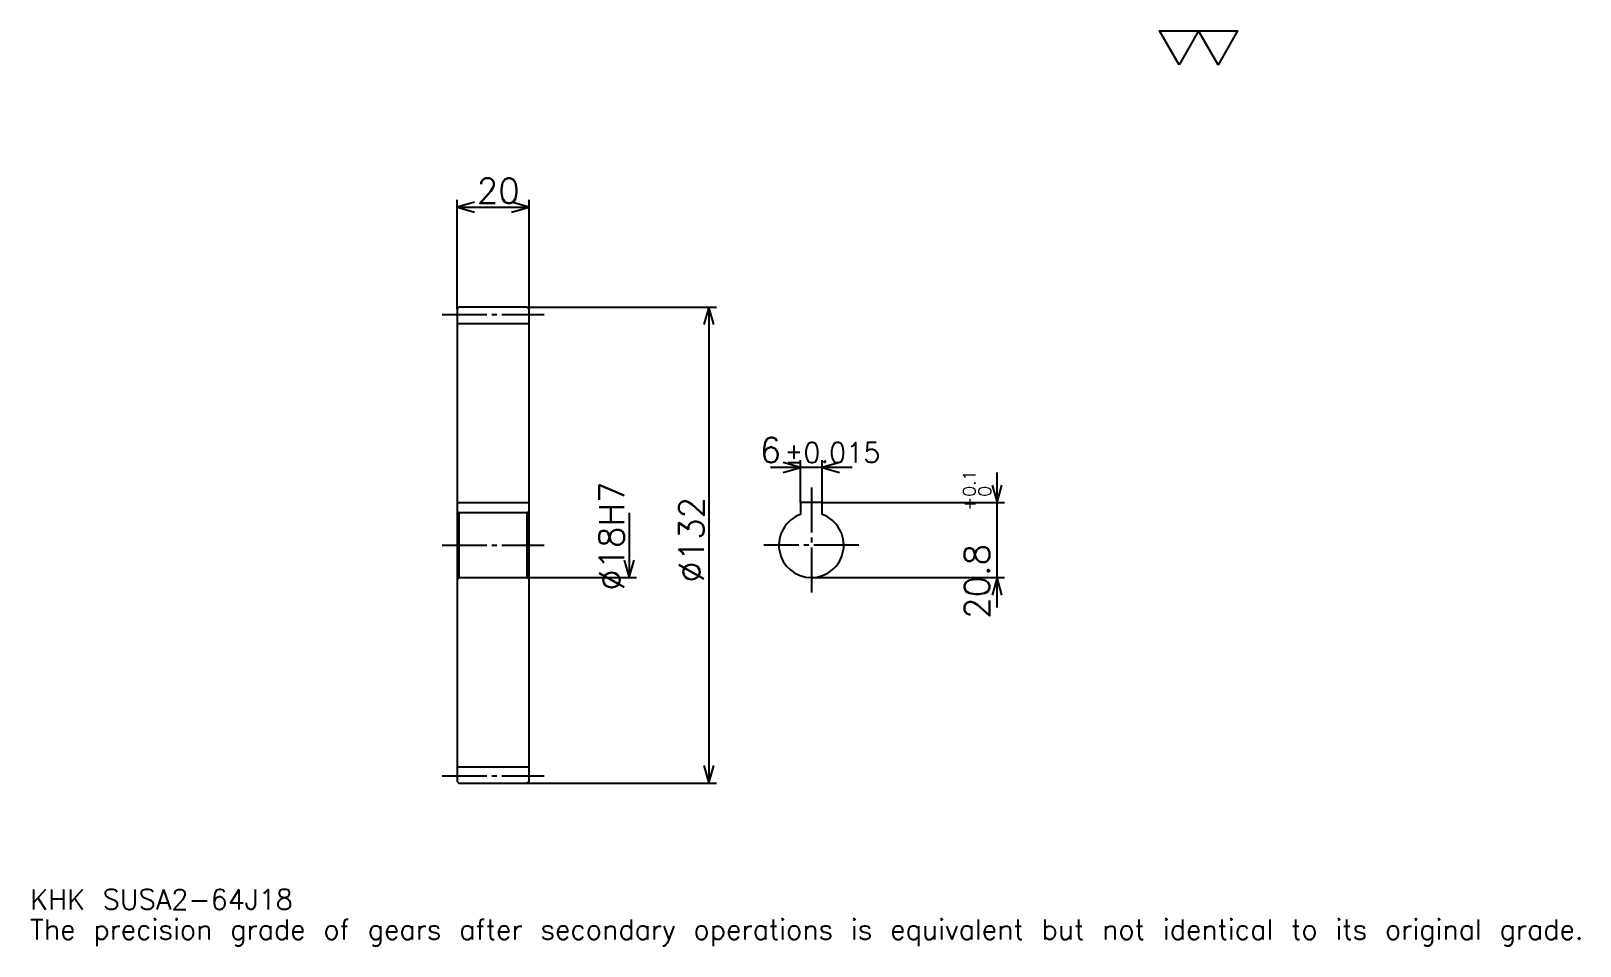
# Model space of a CAD drawing. Extents: x 14 to 444, y 5 to 259.
import ezdxf

# ---------------------------------------------------------------- set-up
doc = ezdxf.new("R2010")
doc.units = 0
doc.linetypes.add('DASHDOT', pattern=[16.630436, 12.472826, -1.38587, 1.38587, -1.38587])
doc.layers.get('0').update_dxf_attribs({"linetype": 'CONTINUOUS'})
doc.layers.add('DASHDOT', color=6, linetype='DASHDOT')
doc.styles.add('KANJI', font='TXT', dxfattribs={"bigfont": 'BIGFONT'})

msp = doc.modelspace()

# ---------------------------------------------------------------- linework, layer by layer
at = {"color": 5}
for p, q in [((132.28804, 182.241852), (132.28804, 212.038055)), ((152.28804, 182.241852), (152.28804, 212.038055)), ((132.28804, 209.959244), (152.28804, 209.959244)), ((132.28804, 181.741852), (132.28804, 182.241852)), ((151.78804, 182.241852), (152.28804, 182.241852)), ((152.28804, 182.241852), (204.258148, 182.241852)), ((152.28804, 181.741852), (152.28804, 182.241852)), ((202.179352, 182.241852), (202.179352, 50.241852)), ((241.896729, 137.742935), (219.266296, 137.742935)), ((227.581512, 128.041855), (227.581512, 139.821747)), ((233.581512, 128.041855), (233.581512, 139.821747)), ((282.086975, 98.926636), (282.086975, 136.357071)), ((180.005432, 125.241852), (180.005432, 107.241852)), ((233.581512, 128.041855), (284.165771, 128.041855)), ((152.28804, 107.241852), (182.084229, 107.241852)), ((230.581512, 107.241852), (284.165771, 107.241852)), ((151.78804, 50.241852), (152.28804, 50.241852)), ((152.28804, 50.241852), (204.258148, 50.241852))]:
    msp.add_line(p, q, dxfattribs=at)
at = {"color": 4}
for p, q in [((132.28804, 177.741852), (152.28804, 177.741852)), ((132.28804, 128.041855), (152.28804, 128.041855)), ((152.28804, 125.741852), (151.78804, 125.241852)), ((132.28804, 106.741852), (132.78804, 107.241852)), ((152.28804, 106.741852), (151.78804, 107.241852)), ((132.28804, 54.741852), (152.28804, 54.741852))]:
    msp.add_line(p, q, dxfattribs=at)
at = {"color": 7}
msp.add_lwpolyline([(332.608704, 249.456528), (327.203827, 258.825012), (348.823364, 258.825012), (343.418488, 249.456528), (338.01358, 258.825012), (332.608704, 249.456528)], dxfattribs=at)
at = {"color": 5}
for points in [[(137.13858, 211.345123), (132.28804, 209.959244), (137.13858, 208.573364)], [(147.4375, 208.573364), (152.28804, 209.959244), (147.4375, 211.345123)], [(203.565216, 177.391312), (202.179352, 182.241852), (200.793472, 177.391312)], [(222.730988, 136.357071), (227.581512, 137.742935), (222.730988, 139.128815)], [(238.432068, 139.128815), (233.581512, 137.742935), (238.432068, 136.357071)], [(280.701111, 132.892395), (282.086975, 128.041855), (283.472839, 132.892395)], [(178.619568, 112.092392), (180.005432, 107.241852), (181.391296, 112.092392)], [(283.472839, 102.391312), (282.086975, 107.241852), (280.701111, 102.391312)], [(200.793472, 55.092396), (202.179352, 50.241852), (203.565216, 55.092396)]]:
    msp.add_lwpolyline(points, dxfattribs=at)
at = {"color": 4}
for points in [[(132.28804, 106.741852), (132.28804, 50.741852), (132.78804, 50.241852), (151.78804, 50.241852), (152.28804, 50.741852), (152.28804, 181.741852), (151.78804, 182.241852), (132.78804, 182.241852), (132.28804, 181.741852), (132.28804, 106.741852)], [(132.28804, 125.741852), (132.78804, 125.241852), (132.78804, 107.241852), (151.78804, 107.241852), (151.78804, 125.241852), (132.78804, 125.241852)], [(233.581512, 124.727135), (233.581512, 128.041855), (227.581512, 128.041855), (227.581512, 124.727135)]]:
    msp.add_lwpolyline(points, dxfattribs=at)
msp.add_arc((230.581512, 116.241852), 9, 109.47122094, 70.52877906, dxfattribs=at)
at = {"layer": 'DASHDOT', "color": 7}
for p, q in [((128.130432, 180.241852), (156.445648, 180.241852)), ((230.581512, 132.199463), (230.581512, 103.084244)), ((128.130432, 116.241852), (156.445648, 116.241852)), ((243.739136, 116.241852), (217.42392, 116.241852)), ((128.130432, 52.241852), (156.445648, 52.241852))]:
    msp.add_line(p, q, dxfattribs=at)

# ---------------------------------------------------------------- texts
at = {"color": 7, "style": 'KANJI'}
for s, height, p in [('20', 6.929348, (137.783966, 211.067932)), ('6', 6.929348, (216.277985, 139.128815)), ('%%p0.015', 5.543478, (223.137177, 139.128815)), ('KHK SUSA2-64J18', 5.543478, (13.858696, 15.244565)), ('The precision grade of gears after secondary operations is equivalent but not identical to its original grade.', 5.543478, (13.858696, 6.929348))]:
    msp.add_text(s, height=height, dxfattribs=at).set_placement(p)
for s, height, p in [('0.1', 3.464674, (276.127716, 129.6772)), ('%%c18H7', 6.929348, (178.619568, 103.595795)), ('+', 3.464674, (276.127716, 125.796761)), ('0', 3.464674, (280.42392, 129.6772)), ('%%c132', 6.929348, (200.793472, 105.847832)), ('20.8', 6.929348, (280.008148, 95.803802))]:
    msp.add_text(s, height=height, rotation=90, dxfattribs=at).set_placement(p)

doc.saveas('drawing.dxf')
